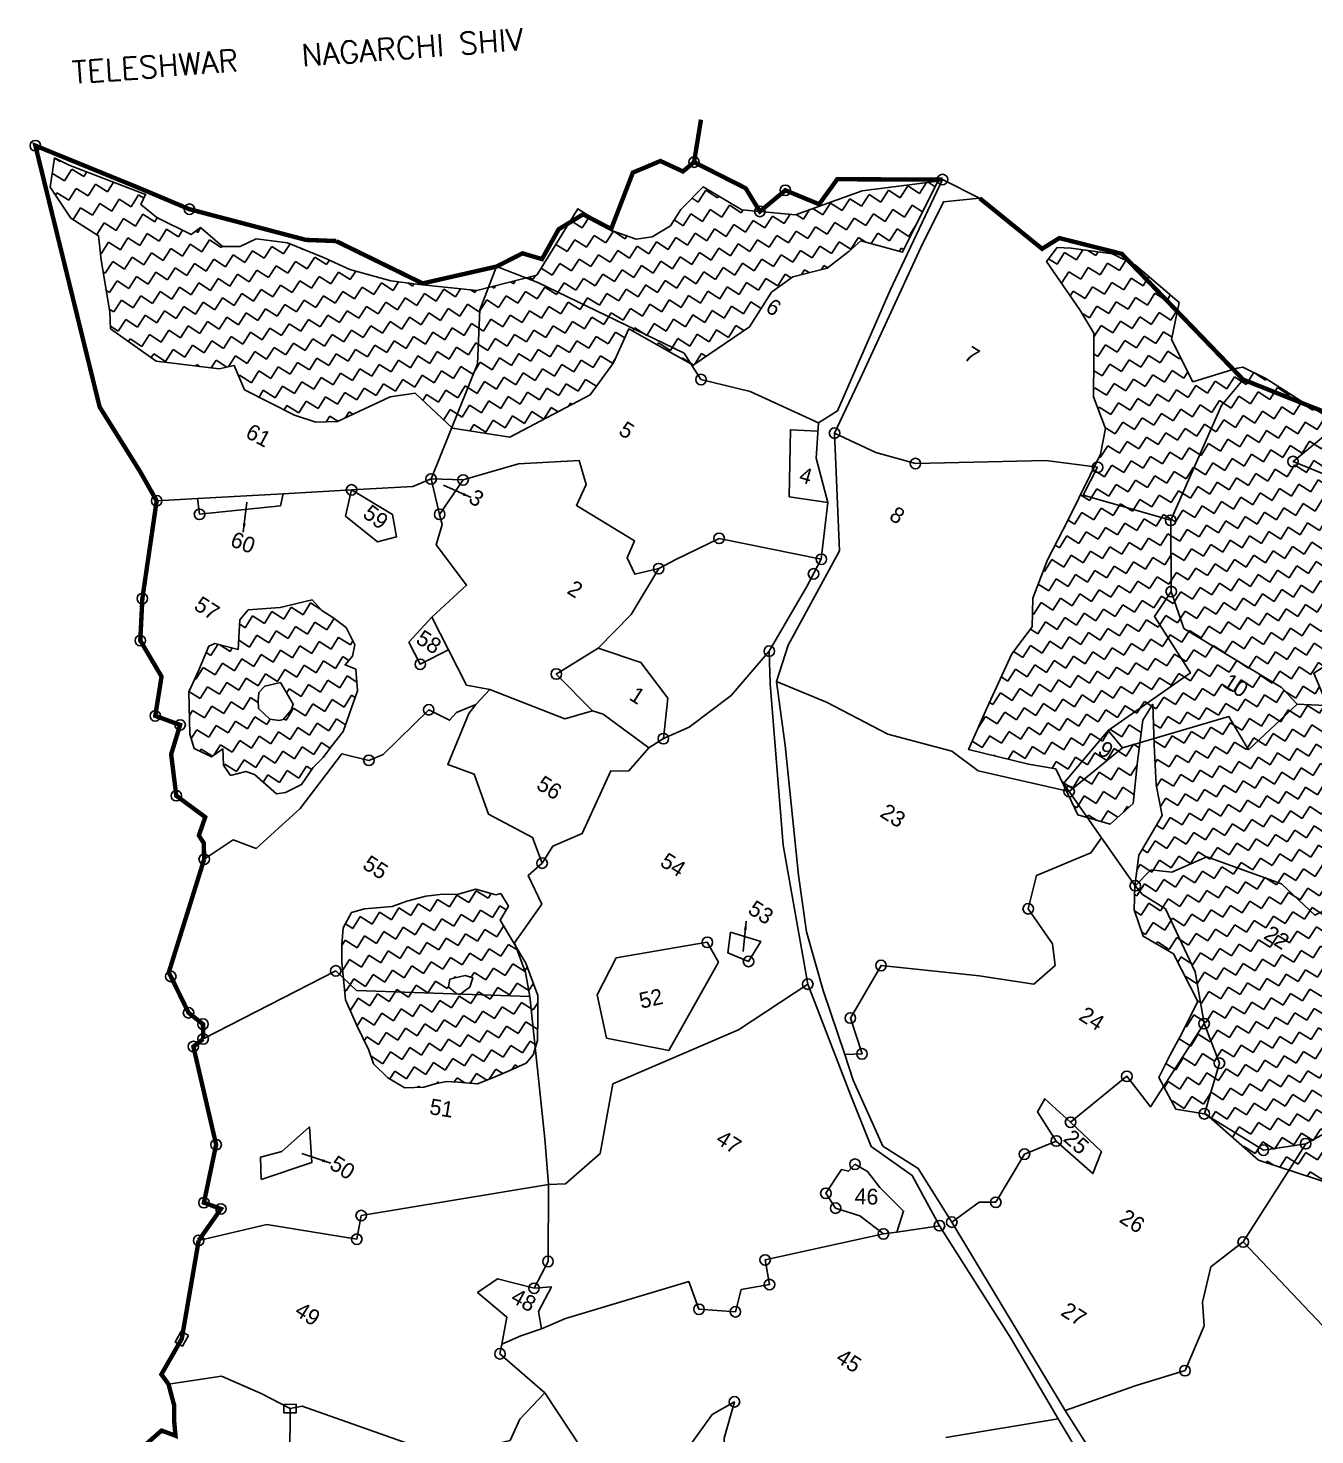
# Model space of a CAD drawing. Header units: metres. Extents: x 301350 to 303947, y 1954005 to 1957180.
# Drawn here: x 301350 to 302825, y 1955184 to 1956798 of the extents above; entities that cross this region are included whole.
import ezdxf

# ---------------------------------------------------------------- set-up
doc = ezdxf.new("R2010")
doc.units = ezdxf.units.M
doc.linetypes.add('DIVIDE', pattern=[1.25, 0.5, -0.25, 0, -0.25, 0, -0.25])
for name, color, linetype in [('OFF', 1, 'Continuous'), ('POLY_HATCH', 12, 'Continuous'), ('POLY_PARCEL', 6, 'Continuous'), ('POLY_WATER', 4, 'Continuous'), ('SYM_ARROW', 1, 'Continuous'), ('SYM_STONE', 1, 'Continuous'), ('TEXT_MAPOUT', 7, 'Continuous'), ('TEXT_PARCEL', 7, 'Continuous'), ('V_BOUND_LINE', 7, 'Continuous'), ('V_DIVIDE_LINE', 7, 'DIVIDE')]:
    doc.layers.add(name, color=color, linetype=linetype)
doc.styles.get("Standard").update_dxf_attribs({"font": 'simplex.shx'})
doc.styles.add('TEXT_MAP', font='')
doc.styles.get('TEXT_MAP').set_extended_font_data('Kruti Dev 050')
doc.dimstyles.get("Standard").update_dxf_attribs({"dimtxt": 0.18, "dimasz": 0.18, "dimexe": 0.18, "dimexo": 0.0625, "dimgap": 0.09, "dimtad": 0, "dimtih": 1, "dimtoh": 1, "dimdec": 4, "dimzin": 0, "dimdsep": 46, "dimtxsty": 'Standard', "dimcen": 0.09, "dimadec": 0, "dimazin": 0, "dimtfac": 1, "dimtdec": 4, "dimtofl": 0, "dimtmove": 0, "dimatfit": 3, "dimfxl": 1, "dimtolj": 1, "dimtzin": 0, "dimarcsym": 0})
pattern_1 = [(327.5588, (299311.62, 1954518.33), (22.17284, 4.93948), [16.0629, -16.0629]), (57.5588, (299325.177, 1954509.714), (-4.93948, 22.17284), [16.0629, -16.0629])]

# ---------------------------------------------------------------- blocks, each defined once
blk = doc.blocks.new('STONE')
blk.add_circle((0, 0), 0.851)
blk = doc.blocks.new('STONESQUARE')
blk.add_lwpolyline([(-0.7, 0.48), (0.7, 0.48), (0.7, -0.48), (-0.7, -0.48)], close=True)
blk = doc.blocks.new('TEXTARROW')
blk.add_leader([(0.04, -0.01), (8.68, -0.01)], dimstyle='Standard', override={"dimtxt": 2.5, "dimasz": 2.5, "dimexe": 1.25, "dimexo": 0.625, "dimgap": 0.625, "dimtad": 1, "dimtih": 0, "dimtoh": 0, "dimzin": 8, "dimcen": 2.5, "dimtofl": 1})

msp = doc.modelspace()

# ---------------------------------------------------------------- hatches: boundary and pattern name
at = {"layer": 'POLY_HATCH'}
h = msp.add_hatch(dxfattribs=at)
h.set_pattern_fill('ZIGZAG', color=256, scale=5.059179, angle=-32.4412, style=0)
h.set_pattern_definition(pattern_1)
h.paths.add_polyline_path([(301798.4, 1956503.7), (301765.8, 1956507.8), (301718.7, 1956521), (301688.5, 1956534.7), (301647.3, 1956551.6), (301611.3, 1956556), (301592.8, 1956547.4), (301572.5, 1956547.4), (301547.3, 1956568.9), (301536.6, 1956560.9), (301497.2, 1956580.4), (301479.1, 1956595.6), (301484.4, 1956607), (301396.6, 1956640.7), (301380, 1956649.1), (301375.1, 1956615.2), (301398.8, 1956579.8), (301430.5, 1956559.6), (301433.3, 1956532), (301443.3, 1956471.9), (301444.1, 1956452.9), (301496.5, 1956415.9), (301568.7, 1956407), (301585.9, 1956410.9), (301597.8, 1956383), (301655.3, 1956353.9), (301679.7, 1956345.7), (301704.4, 1956346.7), (301764.9, 1956374.8), (301793.4, 1956378.9), (301836.3, 1956338.7), (301902, 1956328.4), (301994.1, 1956377.2), (302021.1, 1956413.7), (302038.4, 1956452.7), (302112.2, 1956411.3), (302177.1, 1956455.2), (302202.2, 1956494.7), (302226.5, 1956512.6), (302266.2, 1956522.5), (302291.3, 1956541.7), (302304.5, 1956553.7), (302352.3, 1956540.9), (302393, 1956622.3), (302306.1, 1956610.9), (302229.6, 1956583.7), (302168.3, 1956589.3), (302124, 1956615.7), (302098.1, 1956589.6), (302086.4, 1956571.1), (302065.4, 1956558.5), (302046.8, 1956555.5), (302019.8, 1956565.4), (302006.6, 1956573.7), (301980.2, 1956590.5), (301933, 1956514.4), (301864.4, 1956496.9)])
h = msp.add_hatch(dxfattribs=at)
h.set_pattern_fill('ZIGZAG', color=256, scale=5.059179, angle=-32.4412, style=0)
h.set_pattern_definition(pattern_1)
h.paths.add_polyline_path([(302964, 1955497.6), (303016.7, 1955467.8), (303070.8, 1955451.8), (303107.6, 1955457.7), (303143.5, 1955447.7), (303178.3, 1955447.6), (303281.2, 1955439.1), (303313.4, 1955420.5), (303353.3, 1955408), (303378.3, 1955441.6), (303397.5, 1955486.3), (303402, 1955516.5), (303411.4, 1955539.9), (303429.1, 1955556.1), (303399.8, 1955596.8), (303392.6, 1955628.8), (303379.8, 1955666.4), (303371.3, 1955699.3), (303343.8, 1955736.9), (303334.6, 1955748.3), (303337.4, 1955775.9), (303374.3, 1955816.7), (303353.2, 1955855.7), (303336, 1955877.7), (303362.7, 1955913.9), (303370.7, 1955958.4), (303357.6, 1956007.1), (303303.3, 1956034.3), (303260.3, 1956056.1), (303292.7, 1956107.1), (303313, 1956101.5), (303355.1, 1956121.5), (303389.5, 1956103.3), (303416.9, 1956106.1), (303437.2, 1956140.9), (303448.7, 1956164.8), (303458.3, 1956197.2), (303456, 1956242.7), (303449.8, 1956270.5), (303408.2, 1956306.3), (303372.3, 1956316.3), (303339.1, 1956304.4), (303310.5, 1956256.5), (303310.5, 1956236.3), (303298.1, 1956211.1), (303286.2, 1956189.4), (303230.9, 1956160.3), (303217.4, 1956150.5), (303208.3, 1956116), (303203.6, 1956091.4), (303199.4, 1956070.2), (303188.8, 1956058.4), (303150.9, 1956066.2), (303111.7, 1956111.3), (303070.5, 1956124.6), (303020.6, 1956106.8), (302982.8, 1956021.4), (302985.6, 1955994), (302923.2, 1956037.3), (302894.5, 1956029.8), (302868.8, 1956009.5), (302841.1, 1956017.9), (302824.3, 1956058), (302861.6, 1956082), (302867.5, 1956125.9), (302894.1, 1956167.8), (302917.6, 1956193.2), (302937.7, 1956233.6), (302930.6, 1956285.8), (302898.1, 1956315.7), (302857.6, 1956341.4), (302813.6, 1956367.6), (302769.1, 1956395.8), (302742.6, 1956409), (302736.2, 1956407.6), (302685.4, 1956392.2), (302661.1, 1956440.7), (302669.6, 1956483), (302619.7, 1956525.7), (302593.2, 1956538.9), (302545.7, 1956545.2), (302529.8, 1956546.2), (302517.7, 1956530), (302555.9, 1956474.5), (302572, 1956447.8), (302571.7, 1956418.6), (302571.4, 1956374.7), (302585.1, 1956338.5), (302579.3, 1956309.2), (302542.3, 1956233.6), (302518.8, 1956188), (302501.7, 1956143.8), (302501.2, 1956111.1), (302477.8, 1956080.1), (302449.1, 1956017.6), (302428.2, 1955970.3), (302496.8, 1955953.5), (302528.2, 1955948.1), (302542.6, 1955918.8), (302553.5, 1955895.4), (302590.7, 1955884.6), (302616.8, 1955908.4), (302621.8, 1955956.6), (302628, 1956004), (302639.6, 1956022.3), (302641.1, 1955975.5), (302643.4, 1955930), (302650.2, 1955894.5), (302623.3, 1955849.2), (302618.9, 1955813.4), (302618.2, 1955786.4), (302628.3, 1955756.1), (302663.2, 1955735.8), (302691, 1955681.4), (302670.9, 1955641), (302658.9, 1955619.2), (302646.5, 1955594), (302665.8, 1955557.9), (302700.8, 1955552.2), (302760.8, 1955499.4), (302850.4, 1955469.9), (302877.4, 1955434.4), (302904, 1955401), (302939.4, 1955395.2), (302946.8, 1955427.1), (302928, 1955472.8)])
h.paths.add_polyline_path([(303381, 1956197), (303370.4, 1956209.3), (303376.9, 1956225.3), (303393.8, 1956220.1), (303399.4, 1956200), (303387.5, 1956192.9)], flags=16)
h = msp.add_hatch(dxfattribs=at)
h.set_pattern_fill('ZIGZAG', color=256, scale=5.059179, angle=-32.4412, style=0)
h.set_pattern_definition(pattern_1)
h.paths.add_polyline_path([(301634.6, 1955919.5), (301645, 1955921.2), (301663.3, 1955930.3), (301676.6, 1955949.8), (301688, 1955961.2), (301696.7, 1955973.2), (301711.1, 1955991), (301727.3, 1956037.6), (301725.5, 1956062.5), (301713.1, 1956067.4), (301721.6, 1956077.5), (301724.5, 1956090.2), (301714.3, 1956110.1), (301699, 1956121.8), (301686.5, 1956129.8), (301675.5, 1956141.9), (301638.9, 1956133.2), (301602.1, 1956130.7), (301592.6, 1956119.1), (301590.7, 1956085.1), (301563.9, 1956091.8), (301556.9, 1956089), (301545, 1956060.4), (301533.9, 1956036.4), (301535.2, 1955987.9), (301540.2, 1955971.3), (301560, 1955961.8), (301573.1, 1955971), (301573.6, 1955952.2), (301581.8, 1955940.7), (301599.2, 1955945.2), (301609.4, 1955941.8)])
h.paths.add_polyline_path([(301626.9, 1956005.2), (301614, 1956017.5), (301612.8, 1956034.2), (301621, 1956043.1), (301639.1, 1956047.1), (301653.5, 1956022.5), (301651.2, 1956015.6), (301640.9, 1956003.2)], flags=16)
h = msp.add_hatch(dxfattribs=at)
h.set_pattern_fill('ZIGZAG', color=256, scale=5.059179, angle=-32.4412, style=0)
h.set_pattern_definition(pattern_1)
h.paths.add_polyline_path([(301865, 1955586.9), (301883.3, 1955594), (301902.2, 1955602.2), (301920.7, 1955610.7), (301929, 1955620), (301933.8, 1955636.4), (301934.1, 1955663.8), (301934.1, 1955688), (301920.4, 1955725.1), (301891, 1955774.6), (301900.4, 1955790.5), (301891.7, 1955805), (301886, 1955803.7), (301863.3, 1955810.1), (301842.7, 1955804.5), (301822, 1955803.9), (301805.6, 1955802.2), (301784.1, 1955796.4), (301767.1, 1955790.2), (301735.5, 1955787.6), (301720.6, 1955783.3), (301711.1, 1955765.8), (301709.4, 1955746.6), (301709.5, 1955726.3), (301711.7, 1955703), (301713.7, 1955683.1), (301726.9, 1955652.9), (301740.4, 1955625.6), (301745.9, 1955610), (301762.3, 1955593.8), (301781.8, 1955582.3), (301803.4, 1955583.1), (301824.8, 1955589.5), (301842.7, 1955588.9)])
h.paths.add_polyline_path([(301833.3, 1955706.8), (301839.3, 1955708.6), (301850.7, 1955711.1), (301859.6, 1955708.6), (301856.1, 1955697.9), (301851.4, 1955694.4), (301843.4, 1955688.2), (301831.8, 1955698)], flags=16)

# ---------------------------------------------------------------- linework, layer by layer
at = {"layer": 'OFF'}
msp.add_lwpolyline([(302440.9, 1956602.6), (302398.3, 1956624)], dxfattribs=at)
at = {"layer": 'POLY_HATCH'}
for points in [[(301380, 1956649.1), (301375.1, 1956615.2), (301398.8, 1956579.8), (301430.5, 1956559.6), (301433.3, 1956532), (301443.3, 1956471.9), (301444.1, 1956452.9), (301496.5, 1956415.9), (301568.7, 1956407), (301585.9, 1956410.9), (301597.8, 1956383), (301655.3, 1956353.9), (301679.7, 1956345.7), (301704.4, 1956346.7), (301764.9, 1956374.8), (301793.4, 1956378.9), (301836.3, 1956338.7), (301902, 1956328.4), (301994.1, 1956377.2), (302021.1, 1956413.7), (302038.4, 1956452.7), (302112.2, 1956411.3), (302177.1, 1956455.2), (302202.2, 1956494.7), (302226.5, 1956512.6), (302266.2, 1956522.5), (302291.3, 1956541.7), (302304.5, 1956553.7), (302352.3, 1956540.9), (302393, 1956622.3), (302306.1, 1956610.9), (302229.6, 1956583.7), (302168.3, 1956589.3), (302124, 1956615.7), (302098.1, 1956589.6), (302086.4, 1956571.1), (302065.4, 1956558.5), (302046.8, 1956555.5), (302019.8, 1956565.4), (302006.6, 1956573.7), (301980.2, 1956590.5), (301933, 1956514.4), (301864.4, 1956496.9), (301798.4, 1956503.7), (301765.8, 1956507.8), (301718.7, 1956521), (301688.5, 1956534.7), (301647.3, 1956551.6), (301611.3, 1956556), (301592.8, 1956547.4), (301572.5, 1956547.4), (301547.3, 1956568.9), (301536.6, 1956560.9), (301497.2, 1956580.4), (301479.1, 1956595.6), (301484.4, 1956607), (301396.6, 1956640.7)], [(301675.5, 1956141.9), (301638.9, 1956133.2), (301602.1, 1956130.7), (301592.6, 1956119.1), (301590.7, 1956085.1), (301563.9, 1956091.8), (301556.9, 1956089), (301545, 1956060.4), (301533.9, 1956036.4), (301535.2, 1955987.9), (301540.2, 1955971.3), (301560, 1955961.8), (301573.1, 1955971), (301573.6, 1955952.2), (301581.8, 1955940.7), (301599.2, 1955945.2), (301609.4, 1955941.8), (301634.6, 1955919.5), (301645, 1955921.2), (301663.3, 1955930.3), (301676.6, 1955949.8), (301688, 1955961.2), (301696.7, 1955973.2), (301711.1, 1955991), (301727.3, 1956037.6), (301725.5, 1956062.5), (301713.1, 1956067.4), (301721.6, 1956077.5), (301724.5, 1956090.2), (301714.3, 1956110.1), (301699, 1956121.8), (301686.5, 1956129.8)], [(301639.1, 1956047.1), (301621, 1956043.1), (301614.4, 1956035.9), (301613.4, 1956026.2), (301614, 1956017.5), (301626.9, 1956005.2), (301637.4, 1956003.7), (301642.2, 1956004.8), (301651.2, 1956015.6), (301653.5, 1956022.5)], [(301886, 1955803.7), (301863.3, 1955810.1), (301842.7, 1955804.5), (301822, 1955803.9), (301805.6, 1955802.2), (301784.1, 1955796.4), (301767.1, 1955790.2), (301735.5, 1955787.6), (301720.6, 1955783.3), (301711.1, 1955765.8), (301709.4, 1955746.6), (301709.5, 1955726.3), (301711.7, 1955703), (301713.7, 1955683.1), (301726.9, 1955652.9), (301740.4, 1955625.6), (301745.9, 1955610), (301762.3, 1955593.8), (301781.8, 1955582.3), (301803.4, 1955583.1), (301816.4, 1955587), (301829.3, 1955589.4), (301842.7, 1955588.9), (301865, 1955586.9), (301883.3, 1955594), (301902.2, 1955602.2), (301920.7, 1955610.7), (301929, 1955620), (301933.8, 1955636.4), (301934.1, 1955663.8), (301934.1, 1955688), (301920.4, 1955725.1), (301891, 1955774.6), (301900.4, 1955790.5), (301891.7, 1955805)], [(301850.7, 1955711.1), (301839.3, 1955708.6), (301833.3, 1955706.8), (301831.8, 1955698), (301839.7, 1955691.3), (301841.5, 1955690.2), (301845.1, 1955689.5), (301851.4, 1955694.4), (301856.1, 1955697.9), (301859.6, 1955708.6)]]:
    msp.add_lwpolyline(points, close=True, dxfattribs=at)
for points in [[(302857.6, 1956341.4), (302813.6, 1956367.6), (302769.1, 1956395.8), (302742.6, 1956409), (302736.2, 1956407.6), (302685.4, 1956392.2), (302661.1, 1956440.7), (302669.6, 1956483), (302619.7, 1956525.7), (302593.2, 1956538.9), (302545.7, 1956545.2), (302529.8, 1956546.2), (302517.7, 1956530), (302555.9, 1956474.5), (302572, 1956447.8), (302571.7, 1956418.6), (302571.4, 1956374.7), (302585.1, 1956338.5), (302579.3, 1956309.2), (302542.3, 1956233.6), (302518.8, 1956188), (302501.7, 1956143.8), (302501.2, 1956111.1), (302477.8, 1956080.1), (302449.1, 1956017.6), (302428.2, 1955970.3), (302496.8, 1955953.5), (302528.2, 1955948.1), (302542.6, 1955918.8), (302553.5, 1955895.4), (302590.7, 1955884.6), (302616.8, 1955908.4), (302621.8, 1955956.6), (302628, 1956004), (302639.6, 1956022.3), (302641.1, 1955975.5), (302643.4, 1955930), (302650.2, 1955894.5), (302623.3, 1955849.2), (302618.9, 1955813.4), (302618.2, 1955786.4), (302628.3, 1955756.1), (302663.2, 1955735.8), (302691, 1955681.4), (302670.9, 1955641), (302658.9, 1955619.2), (302646.5, 1955594), (302665.8, 1955557.9), (302700.8, 1955552.2), (302760.8, 1955499.4), (302850.4, 1955469.9)], [(302841.1, 1956017.9), (302824.3, 1956058), (302861.6, 1956082)]]:
    msp.add_lwpolyline(points, dxfattribs=at)
at = {"layer": 'POLY_PARCEL'}
for points in [[(301886.8, 1956524.2), (301867.7, 1956474.6), (301865.2, 1956412.7), (301811.8, 1956280.6)], [(301886.8, 1956524.2), (301934.3, 1956506), (302102, 1956424.8), (302121.3, 1956394.6), (302177.9, 1956380.9), (302256.1, 1956344.9)], [(302743, 1956394.6), (302718.2, 1956364.7), (302660, 1956233.2)], [(303019.5, 1956163), (302929.4, 1956202.5), (302942.3, 1956268), (302930, 1956283.4), (302886.4, 1956265.4), (302800.3, 1956300.6), (302858.6, 1956348.6)], [(302255.5, 1956335.5), (302223.8, 1956337), (302222.5, 1956260.2), (302266.9, 1956253.5)], [(302274.5, 1956333.2), (302321.9, 1956310.8), (302367.2, 1956298.3), (302516.9, 1956301.7), (302576.1, 1956294)], [(302072.8, 1956177.8), (302045.5, 1956171.3), (302036.5, 1956190.2), (302045, 1956209.8), (301978.5, 1956250.3), (301989.8, 1956274.4), (301981.6, 1956301.8), (301911.9, 1956297.8), (301848.5, 1956279.5)], [(302660, 1956233.2), (302559.8, 1956262.1), (302576.1, 1956294)], [(301720.6, 1956268.1), (301642.1, 1956263.7)], [(301811.8, 1956280.6), (301790.7, 1956272), (301720.6, 1956268.1)], [(301848.5, 1956279.5), (301811.8, 1956280.6)], [(301811.8, 1956280.6), (301821.6, 1956240)], [(301848.5, 1956279.5), (301821.6, 1956240)], [(301543.9, 1956258.3), (301497.1, 1956255.6)], [(301642.1, 1956263.7), (301639.2, 1956249.9), (301546.3, 1956240.1), (301543.9, 1956258.3)], [(301642.1, 1956263.7), (301543.9, 1956258.3)], [(301821.6, 1956240), (301824.4, 1956228.3), (301817.8, 1956205.2), (301852.5, 1956158.7), (301812.7, 1956122)], [(302660, 1956233.2), (302660.6, 1956151.5)], [(302072.8, 1956177.8), (302092.4, 1956188.1), (302142.1, 1956212.5), (302259.3, 1956188.5)], [(302003.3, 1956086.4), (302041.1, 1956125.3), (302072.8, 1956177.8)], [(302543.5, 1955922.1), (302537.1, 1955931.4), (302588.2, 1955992.1), (302682.7, 1956058.2), (302641.5, 1956122.8), (302660.6, 1956151.5)], [(302660.6, 1956151.5), (302675.2, 1956109.2), (302787.2, 1956041.4), (302804.9, 1956022.5), (302878.7, 1956018.8), (302916.6, 1956011.7), (302997.8, 1955982.1)], [(301812.7, 1956122), (301786.3, 1956093.6), (301799.4, 1956068.1), (301831.9, 1956084.5)], [(301812.7, 1956122), (301831.9, 1956084.5)], [(301831.9, 1956084.5), (301852.6, 1956044.2), (301879.1, 1956039.3)], [(301996.9, 1956014.5), (301955.4, 1956056.9), (302003.3, 1956086.4)], [(302078.2, 1955982.8), (302083.4, 1956029.3), (302052.4, 1956070), (302003.3, 1956086.4)], [(302199.7, 1956083.2), (302156.1, 1956032.1), (302107.6, 1955996), (302078.2, 1955982.8)], [(302543.5, 1955922.1), (302439.2, 1955945.8), (302409, 1955968.5), (302335.6, 1955988), (302265.9, 1956024.4), (302207.9, 1956048.5)], [(301879.1, 1956039.3), (301863.3, 1956022)], [(301879.1, 1956039.3), (301965.1, 1956005.4), (301996.9, 1956014.5)], [(301863.3, 1956022), (301841.1, 1956012.6), (301833.1, 1956003.8), (301809.1, 1956015.9), (301756.9, 1955964.5), (301740.5, 1955957.9), (301709.5, 1955965.4), (301661.5, 1955902.6), (301611.1, 1955856.6), (301585, 1955866.7), (301551.6, 1955844.5)], [(301939.1, 1955840), (301928.2, 1955869.5), (301877.5, 1955896), (301861.3, 1955942.1), (301831, 1955953.2), (301855.2, 1956011.7), (301863.3, 1956022)], [(302061.6, 1955972.2), (302009, 1956011), (301996.9, 1956014.5)], [(302604.9, 1955972.1), (302726.8, 1956008.1), (302749.3, 1955970), (302804.9, 1956022.5)], [(302588.2, 1955992.1), (302604.9, 1955972.1)], [(302078.2, 1955982.8), (302061.6, 1955972.2)], [(302061.6, 1955972.2), (302038.1, 1955945.4), (302017.9, 1955946), (301985.2, 1955874.1), (301951.6, 1955859.6), (301939.1, 1955840)], [(302604.9, 1955972.1), (302543.5, 1955922.1)], [(302580.8, 1955868.9), (302543.5, 1955922.1)], [(302580.8, 1955868.9), (302568.5, 1955851.9), (302506, 1955825.9), (302496.6, 1955787.6), (302524.5, 1955747.5), (302527.4, 1955722.7), (302503.2, 1955701.3), (302440.4, 1955710.8), (302327.8, 1955722.6), (302292.6, 1955662.3), (302306, 1955621.2), (302286.1, 1955620.6)], [(302619.3, 1955814.1), (302580.8, 1955868.9)], [(302851.2, 1955792.8), (302825.2, 1955780.3), (302787, 1955816.4), (302701.5, 1955847.2), (302661.4, 1955829.7), (302637.3, 1955832.4), (302619.3, 1955814.1)], [(301924.9, 1955686.9), (301920, 1955714.7), (301907.4, 1955748.7), (301938.8, 1955792.9), (301923, 1955825.7), (301939.1, 1955840)], [(302698.3, 1955655.9), (302688.2, 1955715.5), (302654, 1955787.4), (302627.7, 1955804.2), (302619.3, 1955814.1)], [(301726.1, 1955694), (301702.5, 1955716.4), (301550.4, 1955638.3)], [(302243.8, 1955701.2), (302164.5, 1955648.7), (302020.2, 1955586.8), (302005.6, 1955506.8), (301965.8, 1955472.2), (301946.4, 1955471.3)], [(301924.9, 1955686.9), (301726.1, 1955694)], [(301946.4, 1955471.3), (301942.1, 1955523.8), (301924.9, 1955686.9)], [(302545.1, 1955542.8), (302609.7, 1955595.5), (302636.9, 1955560.5), (302698.3, 1955655.9)], [(302698.3, 1955655.9), (302715.9, 1955610.5), (302698.6, 1955552.5), (302766.3, 1955510.8), (302814.8, 1955518.2)], [(302814.8, 1955518.2), (302909.2, 1955570.6), (302939.1, 1955598.3), (302999.9, 1955602.5), (303027.6, 1955603.9), (303028.8, 1955580.3), (303070.8, 1955598.4), (303095, 1955620.6)], [(302545.1, 1955542.8), (302515.7, 1955569.7), (302507.2, 1955554.9), (302528.8, 1955521.3)], [(302528.8, 1955521.3), (302570.7, 1955483.9), (302580.6, 1955509.1), (302545.1, 1955542.8)], [(302408.9, 1955428.3), (302440.4, 1955451.3), (302459.4, 1955451), (302492.3, 1955506.2), (302528.8, 1955521.3)], [(302538.8, 1955212.2), (302620.4, 1955240.7), (302676.4, 1955257.9), (302698.3, 1955309.3), (302696.3, 1955336.3), (302705.9, 1955376.9), (302743.2, 1955405.5), (302814.8, 1955518.2)], [(302330.6, 1955414.7), (302303.5, 1955435.4), (302275.7, 1955444.3), (302264.6, 1955461.3), (302282.3, 1955488.6), (302290.6, 1955486.6), (302297.9, 1955494.7)], [(302345.9, 1955416.9), (302353.7, 1955440.9), (302326.3, 1955468), (302312.2, 1955486.2), (302297.9, 1955494.7)], [(301946.4, 1955471.3), (301731.7, 1955435.8), (301726.6, 1955408.7), (301623.5, 1955425.6), (301545.3, 1955407.3)], [(301929.9, 1955352.4), (301945.9, 1955383.1), (301946.4, 1955471.3)], [(301938.4, 1955305.7), (301966, 1955317.7), (302107.4, 1955360), (302119, 1955328.3), (302160.8, 1955325.4), (302167.3, 1955350.8), (302199.9, 1955356.7), (302194.9, 1955384.9), (302330.6, 1955414.7)], [(302330.6, 1955414.7), (302345.9, 1955416.9)], [(302345.9, 1955416.9), (302394.8, 1955424.2)], [(302743.2, 1955405.5), (302834.1, 1955309.7), (302913, 1955282.4), (302938, 1955215.7), (302980.1, 1955217.9)], [(301892.9, 1955288.4), (301898.5, 1955319.4), (301865.1, 1955347.6), (301888.1, 1955363.3), (301929.9, 1955352.4)], [(301929.9, 1955352.4), (301949.8, 1955353.9), (301934.8, 1955325.7), (301938.4, 1955305.7)], [(301938.4, 1955305.7), (301914.9, 1955297.8), (301892.9, 1955288.4)], [(301942.3, 1955232.5), (301890.8, 1955277.3), (301892.9, 1955288.4)], [(301650.1, 1955214.4), (301616.9, 1955231.7), (301571.5, 1955251.7), (301510.7, 1955242.4)], [(301650.1, 1955214.4), (301664.1, 1955217.3), (301798, 1955169.6), (301863.5, 1955168.7), (301902.4, 1955177.9), (301913.5, 1955202.2), (301942.3, 1955232.5)], [(302150.3, 1955133.7), (302147.8, 1955180.5), (302159.7, 1955222.2), (302134.3, 1955207.6), (302091.4, 1955147.8), (302057.2, 1955113), (302034.3, 1955167.1), (301983.2, 1955170.6), (301942.3, 1955232.5)], [(301750.9, 1954816.4), (301731.4, 1954839.5), (301696.9, 1954914.4), (301725.3, 1954943.4), (301707.9, 1955007.2), (301704.4, 1955029.6), (301665.2, 1955039.4), (301690.6, 1955091.4), (301710.4, 1955106.6), (301707.5, 1955129.9), (301689.5, 1955131.2), (301649.6, 1955102.3), (301650.1, 1955214.4)], [(302531, 1955202.5), (302402, 1955181.2)]]:
    msp.add_lwpolyline(points, dxfattribs=at)
for points in [[(301720.6, 1956268.1), (301767.4, 1956239.9), (301772.2, 1956214.3), (301750.5, 1956208.5), (301713.5, 1956238)], [(302141.4, 1955726.3), (302084.4, 1955625.1), (302013, 1955639.4), (302002.4, 1955689), (302024.1, 1955731.3), (302128.6, 1955749.2)], [(302155.3, 1955761), (302189.8, 1955750.1), (302175.9, 1955727.2), (302152, 1955737.2)], [(301617, 1955477.2), (301675, 1955496.5), (301672.3, 1955537.4), (301640.6, 1955509.2), (301616.1, 1955502.6)]]:
    msp.add_lwpolyline(points, close=True, dxfattribs=at)
at = {"layer": 'POLY_WATER'}
for points in [[(302398.3, 1956624), (302338.3, 1956497.3), (302278, 1956358.7), (302256.1, 1956344.9)], [(302274.5, 1956333.2), (302304.3, 1956396.1), (302335, 1956462.5), (302373.5, 1956546.2), (302399.4, 1956598.6), (302440.9, 1956602.6)], [(302207.9, 1956048.5), (302221.2, 1956090), (302280.2, 1956198.3), (302274.5, 1956333.2)], [(302256.1, 1956344.9), (302253.5, 1956304.6), (302266.9, 1956253.5), (302259.3, 1956188.5)], [(302259.3, 1956188.5), (302242.7, 1956157.4), (302199.7, 1956083.2)], [(302199.7, 1956083.2), (302200.5, 1956045.8), (302215.7, 1955860.8), (302243.8, 1955701.2)], [(302286.1, 1955620.6), (302261.4, 1955694.1), (302242.5, 1955761.1), (302233, 1955826.1), (302217.8, 1955975), (302207.9, 1956048.5)], [(302243.8, 1955701.2), (302292.7, 1955574.3), (302316.4, 1955515), (302363.4, 1955481.9), (302394.8, 1955424.2)], [(302408.9, 1955428.3), (302370.2, 1955489.9), (302329.9, 1955515.5), (302296, 1955591.1), (302286.1, 1955620.6)], [(302538.8, 1955212.2), (302408.9, 1955428.3)], [(302394.8, 1955424.2), (302476.8, 1955295.1), (302531, 1955202.5)], [(302531, 1955202.5), (302558.9, 1955156.1), (302673.2, 1955099.8), (302781.4, 1954990.6)], [(302675, 1955114.3), (302578.2, 1955150.4), (302558.1, 1955182), (302538.8, 1955212.2)]]:
    msp.add_lwpolyline(points, dxfattribs=at)
at = {"layer": 'V_BOUND_LINE', "const_width": 5.06}
for points in [[(301497.1, 1956255.6), (301478.1, 1956289.1), (301431.7, 1956363.2), (301358, 1956662.9), (301478.5, 1956613.7), (301534.7, 1956590), (301668.3, 1956554.8), (301702.7, 1956553.5)], [(301886.8, 1956524.2), (301916.6, 1956539.4), (301939, 1956532.8), (301958.1, 1956567), (301986.2, 1956584.2), (302018.3, 1956567.3), (302043.2, 1956632), (302074.8, 1956645.3), (302100.6, 1956633.3), (302113.4, 1956644), (302172.5, 1956614.1), (302188.9, 1956587.4), (302218.1, 1956611.7), (302256.8, 1956595.7), (302277.6, 1956624.4), (302398.3, 1956624)], [(302440.9, 1956602.6), (302512.5, 1956544.6), (302532.3, 1956556.9), (302603.9, 1956538.8), (302743, 1956394.6)], [(301702.7, 1956553.5), (301802.1, 1956504.9), (301886.8, 1956524.2)], [(302743, 1956394.6), (302858.6, 1956348.6)], [(301551.6, 1955844.5), (301551.1, 1955863), (301545.5, 1955871.7), (301552.8, 1955892.8), (301519.6, 1955917.3), (301513.7, 1955964.8), (301524, 1955998.5), (301495.5, 1956008.9), (301502.7, 1956054), (301478.3, 1956095.3), (301480.7, 1956143.5), (301497.1, 1956255.6)], [(301550.4, 1955638.3), (301550.2, 1955655.3), (301533.7, 1955668.4), (301511, 1955714.7), (301551.6, 1955844.5)], [(301545.3, 1955407.3), (301570.8, 1955443.4), (301551.3, 1955450.6), (301565.3, 1955517.1), (301539.2, 1955629.6), (301550.4, 1955638.3)], [(301510.7, 1955242.4), (301502.5, 1955253.6), (301525.9, 1955294.5), (301545.3, 1955407.3)], [(301599.9, 1954668.8), (301524.9, 1954734.5), (301492.9, 1954821.7), (301473.8, 1954832.1), (301424.5, 1954855.7), (301419.3, 1954893.4), (301416.6, 1954975.6), (301429.8, 1954980.1), (301442.4, 1954979.8), (301458.7, 1955014.8), (301448.1, 1955069.6), (301485.2, 1955173.8), (301502.7, 1955189.2), (301518.7, 1955183.3), (301517.3, 1955198.7), (301517.3, 1955217.6), (301510.7, 1955242.4)]]:
    msp.add_lwpolyline(points, dxfattribs=at)
at = {"layer": 'V_DIVIDE_LINE', "ltscale": 10, "const_width": 5.06}
msp.add_lwpolyline([(302113.4, 1956644), (302121.3, 1956692.7)], dxfattribs=at)

# ---------------------------------------------------------------- block references
at = {"layer": 'SYM_ARROW', "ltscale": 10}
for p, xscale, yscale, zscale, rotation in [((301858, 1956259.1), 4.047343568041241, 4.047343568041241, 4.047343568041241, 155.9189559658125), ((302173.2, 1955773.7), 4.04734356804124, 4.04734356804124, 4.04734356804124, 264.4809547659211)]:
    msp.add_blockref('TEXTARROW', p, dxfattribs=dict(at, xscale=xscale, yscale=yscale, zscale=zscale, rotation=rotation))
at = {"layer": 'SYM_ARROW'}
for p, xscale, yscale, zscale, rotation in [((301596.3, 1956219.3), 4.047343568041241, 4.047343568041241, 4.047343568041241, 82.92033646443669), ((301696.8, 1955495.7), 4.047343568041242, 4.047343568041242, 4.047343568041242, 161.4282518301785)]:
    msp.add_blockref('TEXTARROW', p, dxfattribs=dict(at, xscale=xscale, yscale=yscale, zscale=zscale, rotation=rotation))
at = {"layer": 'SYM_STONE', "ltscale": 10, "xscale": 7.082851244072171, "yscale": 7.082851244072171, "zscale": 7.082851244072171, "rotation": 327.5587984199702}
for p in [(301358, 1956662.9), (302113.4, 1956644), (302398.3, 1956624), (302218.1, 1956611.7), (301534.7, 1956590), (302188.9, 1956587.4), (302121.3, 1956394.6), (302274.5, 1956333.2), (302367.2, 1956298.3), (302576.1, 1956294), (302800.3, 1956300.6), (301811.8, 1956280.6), (301848.5, 1956279.5), (301720.6, 1956268.1), (301497.1, 1956255.6), (301546.3, 1956240.1), (301821.6, 1956240), (302660, 1956233.2), (302142.1, 1956212.5), (302072.8, 1956177.8), (302259.3, 1956188.5), (302250.4, 1956171.8), (302660.6, 1956151.5), (301480.7, 1956143.5), (301478.3, 1956095.3), (302199.7, 1956083.2), (301799.4, 1956068.1), (301955.4, 1956056.9), (301809.1, 1956015.9), (301495.5, 1956008.9), (301524, 1955998.5), (302078.2, 1955982.8), (301740.5, 1955957.9), (302543.5, 1955922.1), (301519.6, 1955917.3), (301551.6, 1955844.5), (301939.1, 1955840), (302619.3, 1955814.1), (302496.6, 1955787.6), (302128.6, 1955749.2), (302175.9, 1955727.2), (301513.3, 1955710), (301702.5, 1955716.4), (302327.8, 1955722.6), (302243.8, 1955701.2), (301533.7, 1955668.4), (302292.6, 1955662.3), (301550.2, 1955655.3), (302698.3, 1955655.9), (301539.2, 1955629.6), (301550.4, 1955638.3), (302306, 1955621.2), (302715.9, 1955610.5), (302609.7, 1955595.5), (302698.6, 1955552.5), (302545.1, 1955542.8), (302528.8, 1955521.3), (302814.8, 1955518.2), (302492.3, 1955506.2), (302766.3, 1955510.8), (302297.9, 1955494.7), (302264.6, 1955461.3), (302459.4, 1955451), (301731.7, 1955435.8), (302275.7, 1955444.3), (302394.8, 1955424.2), (302408.9, 1955428.3), (301726.6, 1955408.7), (302330.6, 1955414.7), (302743.2, 1955405.5), (301945.9, 1955383.1), (302194.9, 1955384.9), (302199.9, 1955356.7), (301929.9, 1955352.4), (302119, 1955328.3), (302160.8, 1955325.4), (302676.4, 1955257.9)]:
    msp.add_blockref('STONE', p, dxfattribs=at)
at = {"layer": 'SYM_STONE'}
for name, p, xscale, yscale, zscale, rotation in [('STONE', (301565.3, 1955517.1), 7.082851244072171, 7.082851244072171, 7.082851244072171, 327.5587984199702), ('STONE', (301551.3, 1955450.6), 7.082851244072171, 7.082851244072171, 7.082851244072171, 327.5587984199702), ('STONE', (301570.8, 1955443.4), 7.082851244072171, 7.082851244072171, 7.082851244072171, 327.5587984199702), ('STONE', (301545.3, 1955407.3), 7.082851244072171, 7.082851244072171, 7.082851244072171, 327.5587984199702), ('STONESQUARE', (301525.9, 1955294.5), 10.1183589201031, 10.1183589201031, 10.1183589201031, 240.3142909830554), ('STONE', (301890.8, 1955277.3), 7.082851244072171, 7.082851244072171, 7.082851244072171, 327.5587984199702), ('STONESQUARE', (301650.1, 1955214.4), 10.1183589201031, 10.1183589201031, 10.1183589201031, 0.4972425485672396), ('STONE', (302159.7, 1955222.2), 7.082851244072171, 7.082851244072171, 7.082851244072171, 327.5587984199702)]:
    msp.add_blockref(name, p, dxfattribs=dict(at, xscale=xscale, yscale=yscale, zscale=zscale, rotation=rotation))

# ---------------------------------------------------------------- texts
at = {"layer": 'TEXT_MAPOUT'}
msp.add_text('TELESHWAR   NAGARCHI SHIV', height=25.296, rotation=4.2555, dxfattribs=at).set_placement((301401, 1956734.1))
at = {"layer": 'TEXT_PARCEL', "style": 'TEXT_MAP'}
for s, height, rotation, p in [('6', 18.2, 327.5588, (302194.1, 1956473.6)), ('7', 18.2, 327.5588, (302421.6, 1956418.8)), ('5', 18.2, 327.5588, (302025.6, 1956332.6)), ('61', 18.21, 331.8237, (301597.7, 1956328.9)), ('4', 18.2, 343.4937, (302232.6, 1956277.6)), ('3', 18.2, 328.5291, (301853.4, 1956254.6)), ('59', 18.21, 322.8952, (301732.1, 1956238)), ('8', 18.2, 327.5588, (302335.9, 1956235)), ('60', 18.21, 339.7757, (301580.3, 1956203.9)), ('2', 18.2, 327.5588, (301966.5, 1956150.3)), ('57', 18.21, 327.5588, (301538.6, 1956131.9)), ('58', 18.21, 327.5588, (301793, 1956093.3)), ('1', 18.2, 327.5588, (302037.8, 1956028.3)), ('10', 18.21, 327.5588, (302718.4, 1956043.5)), ('9', 18.2, 327.5588, (302575, 1955966.1)), ('56', 18.21, 327.5588, (301931.2, 1955926.2)), ('23', 18.21, 327.5588, (302325.3, 1955894.2)), ('55', 18.21, 327.5588, (301731.9, 1955834.8)), ('54', 18.21, 327.5588, (302073.1, 1955837.8)), ('53', 18.21, 327.5588, (302173.9, 1955783.2)), ('22', 18.21, 327.5588, (302765.4, 1955754.3)), ('52', 18.21, 12.5389, (302052.7, 1955673)), ('24', 18.21, 327.5588, (302553.3, 1955661.3)), ('51', 18.21, 350.8784, (301809.1, 1955552.2)), ('47', 18.21, 327.5588, (302137, 1955519.7)), ('25', 18.21, 318.9706, (302535.7, 1955522.3)), ('50', 18.21, 327.5588, (301694, 1955490.5)), ('46', 18.21, 358.505, (302297.4, 1955448.9)), ('26', 18.21, 327.5588, (302599.8, 1955429.1)), ('48', 18.21, 331.3702, (301901.9, 1955337.4)), ('49', 18.21, 327.5588, (301654, 1955322.7)), ('27', 18.21, 327.5588, (302532.7, 1955322.3)), ('45', 18.21, 327.5588, (302274.7, 1955269))]:
    msp.add_text(s, height=height, rotation=rotation, dxfattribs=at).set_placement(p)

doc.saveas('drawing.dxf')
